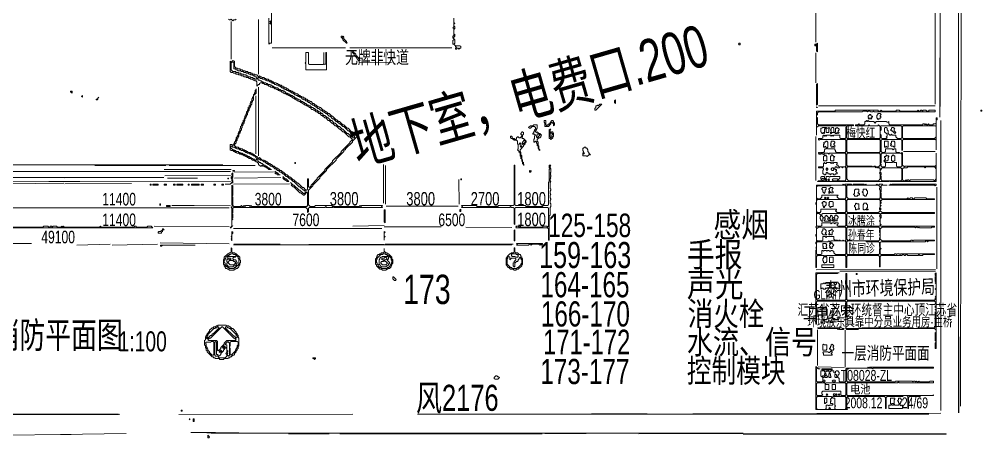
# Model space of a CAD drawing. Extents: x 10 to 1972, y 10 to 1395.
# Drawn here: x 853 to 1972, y 11 to 498 of the extents above; entities that cross this region are included whole.
import ezdxf

# ---------------------------------------------------------------- set-up
doc = ezdxf.new("R2010")
doc.units = 0
for name, color, linetype, lineweight in [('OCR_TEXT', 6, 'Continuous', 0), ('TRACE_CURVE', 6, 'Continuous', 0), ('TRACE_STRAIGHT', 5, 'Continuous', 0), ('TRACE_TEXT_SYMBOL', 6, 'Continuous', 0)]:
    doc.layers.add(name, color=color, linetype=linetype, lineweight=lineweight)
doc.styles.add('wqy-unicode', font='wqy-unicode.lff')

msp = doc.modelspace()

# ---------------------------------------------------------------- linework, layer by layer
at = {"layer": 'TRACE_CURVE', "color": 6}
for points in [[(1101, 450), (1099, 448), (1098, 449), (1098, 437), (1099, 436), (1101, 436), (1102, 435), (1104, 435), (1105, 434), (1107, 434), (1108, 433), (1110, 433), (1111, 432), (1113, 432), (1114, 431), (1116, 431), (1117, 430), (1119, 430), (1120, 429), (1121, 429), (1122, 428), (1124, 428), (1125, 427), (1126, 427), (1127, 426), (1128, 426), (1129, 425), (1129, 420), (1131, 422), (1132, 422), (1132, 423), (1133, 424), (1135, 424), (1136, 423), (1137, 423), (1138, 422), (1140, 422), (1141, 421), (1142, 421), (1143, 420), (1144, 420), (1145, 419), (1147, 419), (1148, 418), (1149, 418), (1150, 417), (1151, 417), (1152, 416), (1153, 416), (1154, 415), (1155, 415), (1156, 414), (1157, 414), (1158, 413), (1159, 413), (1160, 412), (1161, 412), (1162, 411), (1163, 411), (1164, 410), (1165, 410), (1166, 409), (1167, 409), (1168, 408)], [(1106, 441), (1105, 441), (1103, 443), (1103, 449), (1102, 449), (1101, 450)], [(1182, 407), (1181, 408), (1180, 408), (1179, 409), (1178, 409), (1176, 411), (1175, 411), (1174, 412), (1173, 412), (1172, 413), (1171, 413), (1170, 414), (1169, 414), (1168, 415), (1167, 415), (1165, 417), (1164, 417), (1163, 418), (1162, 418), (1161, 419), (1160, 419), (1159, 420), (1158, 420), (1157, 421), (1156, 421), (1155, 422), (1154, 422), (1153, 423), (1152, 423), (1151, 424), (1149, 424), (1148, 425), (1147, 425), (1146, 426), (1145, 426), (1144, 427), (1143, 427), (1142, 428), (1140, 428), (1139, 429), (1138, 429), (1137, 430), (1135, 430), (1134, 431), (1133, 431), (1132, 432), (1131, 431), (1129, 433), (1127, 433), (1126, 434), (1124, 434), (1123, 435), (1122, 435), (1121, 436), (1119, 436), (1118, 437), (1116, 437), (1115, 438), (1113, 438), (1112, 439), (1110, 439), (1109, 440), (1107, 440), (1106, 441)], [(1130, 429), (1131, 430), (1132, 430), (1133, 429), (1135, 429), (1136, 428), (1138, 428), (1139, 427), (1140, 427), (1141, 426), (1143, 426), (1144, 425), (1145, 425), (1146, 424), (1147, 424), (1148, 423), (1149, 423), (1150, 422), (1151, 422), (1152, 421), (1154, 421), (1155, 420), (1156, 420), (1158, 418), (1159, 418), (1160, 417), (1161, 417), (1162, 416), (1163, 416), (1164, 415), (1165, 415), (1166, 414), (1167, 414), (1168, 413), (1169, 413), (1170, 412), (1171, 412), (1173, 410), (1174, 410), (1175, 409), (1176, 409), (1177, 408), (1178, 408), (1179, 407), (1180, 407), (1182, 405), (1183, 405), (1184, 404), (1185, 404), (1186, 403), (1187, 403), (1189, 401), (1190, 401), (1192, 399), (1193, 399), (1194, 398), (1195, 398), (1197, 396), (1198, 396), (1200, 394), (1201, 394), (1203, 392), (1204, 392), (1206, 390)], [(1170, 409), (1169, 409), (1168, 410), (1167, 410), (1166, 411), (1165, 411), (1164, 412), (1163, 412), (1161, 414), (1160, 414), (1159, 415), (1157, 415), (1156, 416), (1155, 416), (1153, 418), (1151, 418), (1150, 419), (1149, 419), (1148, 420), (1147, 420), (1146, 421), (1145, 421), (1144, 422), (1142, 422), (1141, 423), (1140, 423), (1139, 424), (1137, 424), (1136, 425), (1135, 425), (1134, 426), (1133, 426), (1132, 427), (1131, 427), (1130, 428), (1130, 429)], [(1109, 365), (1109, 366), (1110, 367), (1110, 368), (1111, 369), (1111, 371), (1112, 372), (1112, 374), (1113, 375), (1113, 376), (1114, 377), (1114, 379), (1115, 380), (1115, 382), (1116, 383), (1116, 384), (1117, 385), (1117, 386), (1118, 387), (1118, 389), (1119, 390), (1119, 391), (1120, 392), (1120, 394), (1121, 395), (1121, 396), (1122, 397), (1122, 398), (1123, 399), (1123, 401), (1124, 402), (1124, 403), (1125, 404), (1125, 409), (1128, 412), (1128, 417), (1128, 416), (1127, 415), (1127, 413), (1126, 412), (1126, 411), (1125, 410), (1125, 408), (1124, 407), (1124, 406), (1123, 405), (1123, 403), (1122, 402), (1122, 401), (1121, 400), (1121, 398), (1120, 397), (1120, 396), (1119, 395), (1119, 393), (1118, 392), (1118, 391), (1117, 390), (1117, 388), (1116, 387), (1116, 386), (1115, 385), (1115, 383), (1114, 382)], [(1168, 408), (1169, 408), (1171, 406), (1172, 406), (1173, 405), (1174, 405), (1176, 403), (1177, 403), (1178, 402), (1179, 402), (1180, 401), (1181, 401), (1183, 399), (1184, 399), (1185, 398), (1186, 398), (1187, 397), (1188, 397), (1190, 395), (1191, 395), (1193, 393), (1194, 393), (1195, 392), (1196, 392), (1198, 390), (1199, 390), (1201, 388), (1202, 388), (1204, 386), (1205, 386), (1208, 383), (1209, 383), (1212, 380), (1213, 380), (1216, 377), (1217, 377), (1220, 374), (1221, 374), (1225, 370), (1226, 370), (1229, 367), (1230, 367), (1236, 361), (1237, 361), (1240, 358), (1237, 355), (1237, 354), (1227, 344), (1227, 343), (1217, 333), (1217, 332), (1208, 323), (1208, 322), (1199, 313), (1199, 312), (1192, 305), (1192, 304), (1190, 302), (1189, 303), (1189, 312), (1188, 312), (1188, 300), (1187, 299), (1186, 299)], [(1206, 390), (1207, 390), (1209, 388), (1210, 388), (1213, 385), (1214, 385), (1217, 382), (1218, 382), (1221, 379), (1222, 379), (1225, 376), (1226, 376), (1229, 373), (1230, 373), (1235, 368), (1236, 368), (1243, 361), (1242, 360), (1241, 360), (1240, 361), (1239, 361), (1235, 365), (1234, 365), (1229, 370), (1228, 370), (1225, 373), (1224, 373), (1220, 377), (1219, 377), (1216, 380), (1215, 380), (1212, 383), (1211, 383), (1208, 386), (1207, 386), (1205, 388), (1204, 388), (1202, 390), (1201, 390), (1199, 392), (1198, 392), (1196, 394), (1195, 394), (1194, 395), (1193, 395), (1191, 397), (1190, 397), (1189, 398), (1188, 398), (1186, 400), (1185, 400), (1184, 401), (1183, 401), (1182, 402), (1181, 402), (1179, 404), (1178, 404), (1177, 405), (1176, 405), (1175, 406), (1174, 406), (1172, 408), (1171, 408), (1170, 409)], [(1251, 281), (1250, 280), (1249, 281), (1248, 280), (1217, 280), (1216, 281), (1197, 281), (1196, 280), (1191, 280), (1189, 282), (1189, 299), (1194, 304), (1194, 305), (1202, 313), (1202, 314), (1210, 322), (1210, 323), (1221, 334), (1221, 335), (1230, 344), (1230, 345), (1231, 346), (1232, 346), (1232, 347), (1240, 355), (1240, 356), (1245, 361), (1245, 362), (1240, 367), (1239, 367), (1235, 371), (1234, 371), (1230, 375), (1229, 375), (1225, 379), (1224, 379), (1222, 381), (1221, 381), (1217, 385), (1216, 385), (1213, 388), (1212, 388), (1210, 390), (1209, 390), (1207, 392), (1206, 392), (1203, 395), (1202, 395), (1201, 396), (1200, 396), (1198, 398), (1197, 398), (1195, 400), (1194, 400), (1192, 402), (1191, 402), (1190, 403), (1189, 403), (1187, 405), (1186, 405), (1185, 406), (1184, 406), (1183, 407), (1182, 407)], [(1802, 392), (1801, 391), (1780, 391), (1780, 363), (1780, 372), (1782, 374), (1814, 374), (1815, 373), (1814, 372), (1814, 360), (1813, 359), (1808, 359), (1807, 360), (1807, 363), (1800, 363), (1799, 362), (1798, 363), (1797, 362), (1796, 363), (1792, 363), (1791, 362), (1790, 363), (1789, 362), (1788, 363), (1787, 362), (1787, 360), (1786, 359), (1782, 359), (1782, 358), (1783, 357), (1784, 358), (1813, 358), (1814, 357), (1814, 344), (1813, 343), (1803, 343), (1802, 344), (1802, 345), (1801, 346), (1801, 347), (1793, 347), (1792, 348), (1793, 349), (1793, 355), (1792, 356), (1791, 356), (1790, 355), (1789, 355), (1788, 354), (1789, 353), (1788, 352), (1788, 349), (1789, 349), (1790, 350), (1792, 348), (1791, 347), (1790, 347), (1789, 346), (1789, 344), (1788, 343), (1785, 343), (1784, 342), (1783, 343), (1782, 343)], [(1815, 360), (1815, 373), (1816, 374), (1821, 374), (1822, 375), (1823, 374), (1823, 375), (1782, 375), (1781, 376), (1781, 383), (1780, 384), (1780, 386), (1781, 387), (1781, 389), (1782, 390), (1833, 390), (1834, 391), (1838, 391), (1839, 390), (1840, 391), (1842, 391), (1843, 390), (1845, 390), (1846, 391), (1847, 390), (1918, 390), (1918, 392), (1911, 392), (1910, 391), (1908, 391), (1907, 392), (1904, 392), (1903, 391), (1902, 392), (1901, 392), (1900, 391), (1899, 391), (1898, 392), (1897, 391), (1877, 391), (1876, 392), (1873, 392), (1872, 391), (1856, 391), (1855, 392), (1854, 391), (1852, 391), (1851, 392), (1802, 392)], [(1114, 382), (1114, 381), (1113, 380), (1113, 378), (1112, 377), (1112, 376), (1111, 375), (1111, 374), (1110, 373), (1110, 371), (1109, 370), (1109, 368), (1108, 367), (1108, 366), (1107, 365), (1107, 363), (1106, 362), (1106, 361), (1105, 360), (1105, 358), (1104, 357), (1104, 356), (1103, 355), (1103, 354), (1102, 353), (1102, 352), (1101, 351), (1100, 352), (1098, 352), (1098, 346), (1099, 345), (1101, 345), (1102, 344), (1103, 344), (1104, 343), (1105, 343), (1106, 342), (1108, 342), (1109, 341), (1111, 341), (1112, 340), (1113, 340), (1114, 339), (1115, 339), (1116, 338), (1117, 338), (1118, 337), (1119, 337), (1120, 336), (1122, 336), (1124, 334), (1125, 334), (1126, 333), (1127, 333), (1128, 332), (1129, 332), (1131, 330), (1131, 329), (1133, 327), (1134, 327), (1135, 328), (1136, 327), (1137, 327), (1138, 326)], [(1860, 347), (1860, 344), (1859, 343), (1856, 343), (1855, 344), (1855, 357), (1856, 358), (1878, 358), (1879, 357), (1879, 345), (1880, 346), (1880, 357), (1881, 358), (1918, 358), (1919, 357), (1919, 346), (1919, 380), (1919, 377), (1918, 376), (1916, 376), (1915, 375), (1911, 375), (1910, 376), (1909, 375), (1908, 375), (1907, 376), (1906, 375), (1905, 376), (1904, 376), (1903, 375), (1865, 375), (1864, 376), (1864, 379), (1863, 378), (1862, 378), (1861, 379), (1849, 379), (1849, 378), (1848, 377), (1847, 378), (1847, 379), (1841, 379), (1840, 380), (1839, 379), (1838, 380), (1837, 379), (1836, 379), (1836, 376), (1835, 375), (1830, 375), (1829, 376), (1828, 375), (1825, 375), (1825, 374), (1840, 374), (1841, 375), (1842, 374), (1851, 374), (1852, 375), (1854, 373), (1854, 360), (1853, 359), (1816, 359), (1815, 360)], [(1186, 299), (1183, 302), (1182, 302), (1177, 307), (1176, 307), (1172, 311), (1171, 311), (1168, 314), (1167, 314), (1164, 317), (1163, 317), (1160, 320), (1159, 320), (1157, 322), (1156, 322), (1154, 324), (1153, 324), (1152, 325), (1151, 325), (1149, 327), (1148, 327), (1146, 329), (1145, 329), (1144, 330), (1143, 330), (1141, 332), (1140, 332), (1139, 333), (1138, 333), (1137, 334), (1135, 334), (1132, 337), (1131, 336), (1129, 338), (1128, 338), (1125, 341), (1124, 341), (1123, 342), (1122, 342), (1121, 343), (1119, 343), (1118, 344), (1117, 344), (1116, 345), (1115, 345), (1114, 346), (1113, 346), (1112, 347), (1110, 347), (1109, 348), (1108, 348), (1107, 349), (1105, 349), (1103, 351), (1103, 352), (1105, 354), (1105, 356), (1106, 357), (1106, 359), (1107, 360), (1107, 361), (1108, 362), (1108, 364), (1109, 365)], [(1138, 326), (1139, 326), (1140, 325), (1141, 325), (1143, 323), (1146, 323), (1145, 323), (1143, 325), (1142, 325), (1140, 327), (1139, 327), (1138, 328), (1137, 328), (1135, 330), (1134, 330), (1133, 331), (1132, 331), (1130, 333), (1130, 335), (1131, 336), (1133, 334), (1135, 334), (1137, 332), (1138, 332), (1140, 330), (1141, 330), (1142, 329), (1143, 329), (1145, 327), (1146, 327), (1147, 326), (1148, 326), (1150, 324), (1151, 324), (1153, 322), (1154, 322), (1156, 320), (1157, 320), (1159, 318), (1160, 318), (1163, 315), (1164, 315), (1167, 312), (1168, 312), (1171, 309), (1172, 309), (1178, 303), (1179, 303), (1183, 299), (1184, 299), (1185, 298), (1185, 296), (1184, 295), (1183, 295), (1179, 299), (1178, 299), (1172, 305), (1171, 305), (1168, 308), (1170, 306), (1169, 305), (1171, 303), (1172, 303), (1179, 296)], [(1800, 317), (1801, 317), (1802, 318), (1804, 318), (1804, 319), (1802, 321), (1803, 322), (1803, 323), (1802, 323), (1801, 324), (1801, 325), (1802, 326), (1803, 326), (1804, 325), (1806, 325), (1807, 326), (1809, 326), (1810, 325), (1811, 326), (1813, 326), (1814, 325), (1814, 311), (1813, 310), (1806, 310), (1805, 311), (1807, 313), (1807, 315), (1796, 315), (1795, 314), (1794, 315), (1791, 315), (1791, 313), (1790, 312), (1789, 313), (1789, 315), (1786, 315), (1785, 314), (1785, 312), (1786, 311), (1785, 310), (1782, 310), (1781, 309), (1864, 309), (1865, 310), (1866, 309), (1919, 309), (1919, 342), (1919, 328), (1918, 327), (1883, 327), (1882, 326), (1880, 328), (1880, 342), (1879, 343), (1878, 342), (1877, 342), (1876, 343), (1873, 343), (1872, 344), (1872, 347), (1870, 347), (1869, 346), (1868, 347), (1860, 347)], [(1782, 343), (1782, 342), (1783, 341), (1785, 341), (1786, 342), (1787, 341), (1788, 341), (1789, 340), (1789, 339), (1788, 338), (1788, 333), (1792, 333), (1792, 338), (1791, 339), (1791, 340), (1790, 339), (1788, 341), (1789, 342), (1793, 342), (1794, 341), (1795, 342), (1813, 342), (1814, 341), (1814, 327), (1813, 326), (1806, 326), (1805, 327), (1805, 328), (1804, 328), (1803, 329), (1804, 330), (1804, 331), (1800, 331), (1799, 330), (1798, 331), (1797, 330), (1796, 331), (1792, 331), (1791, 330), (1790, 330), (1789, 331), (1788, 330), (1788, 327), (1787, 326), (1782, 326), (1782, 325), (1787, 325), (1788, 324), (1788, 323), (1787, 322), (1787, 318), (1788, 318), (1789, 317), (1790, 317), (1791, 318), (1791, 319), (1792, 320), (1793, 319), (1793, 318), (1795, 318), (1796, 317), (1797, 318), (1799, 318), (1800, 317)], [(1428, 328), (1428, 282), (1427, 281), (1410, 281), (1409, 280), (1385, 280), (1384, 281), (1367, 281), (1368, 280), (1367, 279), (1423, 279), (1424, 280), (1425, 279), (1427, 279), (1428, 278), (1428, 260), (1429, 259), (1429, 278), (1430, 279), (1467, 279), (1468, 278), (1468, 257), (1467, 256), (1466, 257), (1462, 257), (1461, 256), (1436, 256), (1435, 257), (1434, 256), (1433, 257), (1430, 257), (1431, 256), (1430, 255), (1467, 255), (1468, 254), (1468, 241), (1469, 241), (1469, 269), (1470, 270), (1470, 279), (1471, 280), (1471, 283), (1470, 284), (1470, 287), (1471, 288), (1471, 289), (1470, 290), (1470, 293), (1471, 294), (1470, 295), (1470, 298), (1471, 299), (1471, 300), (1470, 301), (1470, 308), (1471, 309), (1470, 310), (1470, 312), (1471, 313), (1470, 314), (1471, 315), (1471, 316), (1470, 317), (1471, 318)], [(1471, 318), (1470, 319), (1471, 320), (1471, 324), (1470, 325), (1470, 327), (1471, 328), (1469, 328), (1469, 325), (1470, 324), (1469, 323), (1469, 309), (1468, 308), (1468, 282), (1467, 281), (1462, 281), (1461, 280), (1442, 280), (1441, 281), (1430, 281), (1429, 282), (1429, 328), (1428, 328)], [(1179, 296), (1180, 296), (1183, 293), (1184, 293), (1186, 295), (1186, 296), (1187, 297), (1188, 296), (1188, 281), (1187, 280), (1123, 280), (1122, 281), (1121, 280), (1120, 281), (1116, 281), (1115, 280), (1114, 281), (1113, 280), (1112, 280), (1111, 281), (1110, 280), (1102, 280), (1101, 281), (1101, 291), (1100, 292), (1101, 293), (1101, 304), (1100, 305), (1100, 282), (1101, 281), (1099, 279), (1100, 278), (1100, 257), (1098, 255), (1099, 255), (1099, 256), (1100, 257), (1101, 257), (1100, 258), (1100, 264), (1101, 265), (1100, 266), (1101, 267), (1101, 271), (1100, 272), (1101, 273), (1101, 278), (1102, 279), (1186, 279), (1188, 277), (1188, 273), (1189, 274), (1189, 278), (1190, 279), (1208, 279), (1209, 280), (1210, 279), (1217, 279), (1218, 280), (1219, 279), (1275, 279), (1274, 280), (1275, 281), (1251, 281)], [(1811, 306), (1810, 305), (1780, 305), (1780, 285), (1779, 284), (1779, 283), (1780, 282), (1780, 257), (1779, 256), (1780, 255), (1780, 248), (1779, 247), (1779, 246), (1780, 245), (1780, 239), (1779, 238), (1779, 237), (1780, 236), (1780, 233), (1779, 232), (1780, 231), (1780, 230), (1779, 229), (1779, 209), (1780, 209), (1780, 222), (1781, 223), (1788, 223), (1789, 222), (1788, 221), (1788, 220), (1787, 219), (1787, 217), (1788, 216), (1788, 215), (1789, 214), (1790, 215), (1791, 215), (1792, 216), (1792, 221), (1791, 222), (1792, 223), (1813, 223), (1814, 222), (1814, 209), (1815, 209), (1815, 222), (1816, 223), (1852, 223), (1853, 222), (1853, 210), (1854, 210), (1854, 222), (1855, 223), (1879, 223), (1880, 224), (1881, 224), (1882, 223), (1883, 223), (1884, 224), (1885, 224), (1886, 223), (1898, 223), (1899, 224)], [(1854, 278), (1854, 280), (1855, 281), (1854, 282), (1854, 283), (1855, 284), (1855, 285), (1854, 286), (1856, 288), (1917, 288), (1917, 289), (1908, 289), (1907, 290), (1894, 290), (1893, 289), (1892, 289), (1891, 290), (1889, 290), (1888, 289), (1887, 289), (1886, 290), (1885, 289), (1856, 289), (1855, 290), (1855, 295), (1854, 296), (1855, 297), (1855, 304), (1856, 305), (1862, 305), (1857, 305), (1856, 306), (1853, 306), (1852, 305), (1851, 305), (1850, 306), (1849, 305), (1838, 305), (1837, 306), (1836, 305), (1835, 306), (1823, 306), (1822, 305), (1821, 305), (1820, 306), (1813, 306), (1812, 305), (1811, 306)], [(1780, 271), (1781, 272), (1783, 272), (1785, 270), (1785, 269), (1784, 268), (1784, 266), (1785, 265), (1785, 264), (1786, 263), (1787, 263), (1787, 266), (1788, 267), (1789, 267), (1790, 266), (1790, 265), (1789, 264), (1789, 263), (1796, 263), (1797, 264), (1798, 264), (1799, 263), (1801, 263), (1802, 264), (1803, 264), (1804, 263), (1804, 266), (1805, 267), (1805, 268), (1803, 270), (1802, 270), (1801, 269), (1801, 268), (1800, 267), (1799, 267), (1798, 268), (1798, 269), (1797, 270), (1796, 269), (1796, 268), (1795, 267), (1794, 267), (1792, 269), (1792, 270), (1791, 269), (1790, 269), (1790, 268), (1789, 267), (1788, 267), (1786, 269), (1786, 271), (1787, 272), (1813, 272), (1814, 271), (1814, 258), (1813, 257), (1805, 257), (1804, 258), (1804, 259), (1805, 260), (1805, 261), (1802, 261), (1801, 260), (1800, 261)], [(1800, 261), (1798, 261), (1797, 260), (1796, 261), (1786, 261), (1786, 258), (1785, 257), (1781, 257), (1780, 258), (1780, 271)], [(1899, 224), (1900, 223), (1903, 223), (1904, 224), (1917, 224), (1917, 225), (1878, 225), (1877, 224), (1876, 225), (1874, 225), (1873, 224), (1872, 225), (1871, 225), (1870, 224), (1855, 224), (1854, 225), (1854, 230), (1855, 231), (1854, 232), (1854, 238), (1855, 239), (1906, 239), (1907, 240), (1908, 240), (1909, 239), (1910, 240), (1917, 240), (1917, 241), (1893, 241), (1892, 240), (1891, 241), (1890, 241), (1889, 240), (1856, 240), (1854, 242), (1854, 254), (1856, 256), (1894, 256), (1895, 255), (1896, 256), (1897, 256), (1898, 255), (1899, 256), (1900, 255), (1913, 255), (1914, 256), (1917, 256), (1917, 257), (1855, 257), (1854, 258), (1855, 259), (1854, 260), (1854, 266), (1855, 267), (1855, 270), (1854, 271), (1855, 272), (1917, 272), (1917, 273), (1856, 273), (1854, 275), (1854, 276), (1855, 277), (1854, 278)]]:
    msp.add_lwpolyline(points, dxfattribs=at)
for points in [[(1099, 447), (1100, 448), (1101, 448), (1102, 447), (1102, 440), (1104, 440), (1105, 439), (1106, 439), (1107, 438), (1110, 438), (1111, 437), (1113, 437), (1114, 436), (1116, 436), (1117, 435), (1119, 435), (1120, 434), (1121, 434), (1122, 433), (1124, 433), (1125, 432), (1126, 432), (1127, 431), (1128, 431), (1129, 430), (1129, 429), (1128, 428), (1127, 428), (1126, 429), (1125, 429), (1124, 430), (1122, 430), (1121, 431), (1119, 431), (1118, 432), (1117, 432), (1116, 433), (1114, 433), (1113, 434), (1111, 434), (1110, 435), (1108, 435), (1107, 436), (1105, 436), (1104, 437), (1101, 437), (1099, 439)], [(1854, 373), (1855, 374), (1878, 374), (1879, 373), (1879, 360), (1878, 359), (1874, 359), (1872, 361), (1872, 363), (1868, 363), (1867, 364), (1866, 363), (1865, 363), (1863, 365), (1863, 368), (1862, 369), (1862, 371), (1861, 372), (1860, 372), (1859, 371), (1859, 367), (1862, 364), (1862, 362), (1861, 361), (1862, 360), (1861, 359), (1856, 359), (1855, 360), (1855, 363), (1854, 364), (1854, 368), (1855, 369), (1855, 372)], [(1880, 373), (1881, 374), (1918, 374), (1919, 373), (1919, 361), (1917, 359), (1881, 359), (1880, 360)], [(1098, 349), (1099, 350), (1100, 350), (1101, 349), (1103, 349), (1104, 348), (1105, 348), (1106, 347), (1108, 347), (1109, 346), (1110, 346), (1111, 345), (1113, 345), (1114, 344), (1115, 344), (1116, 343), (1117, 343), (1118, 342), (1120, 342), (1121, 341), (1122, 341), (1123, 340), (1124, 340), (1125, 339), (1126, 339), (1129, 336), (1129, 335), (1128, 334), (1127, 334), (1126, 335), (1125, 335), (1124, 336), (1123, 336), (1122, 337), (1121, 337), (1120, 338), (1119, 338), (1118, 339), (1117, 339), (1116, 340), (1115, 340), (1114, 341), (1113, 341), (1112, 342), (1110, 342), (1109, 343), (1108, 343), (1107, 344), (1105, 344), (1104, 345), (1103, 345), (1102, 346), (1101, 346)], [(1815, 357), (1816, 358), (1853, 358), (1854, 357), (1854, 344), (1853, 343), (1816, 343), (1815, 344)], [(1815, 341), (1816, 342), (1853, 342), (1854, 341), (1854, 328), (1852, 326), (1849, 326), (1848, 327), (1847, 327), (1846, 326), (1845, 326), (1844, 327), (1816, 327), (1815, 328)], [(1855, 341), (1856, 342), (1878, 342), (1879, 341), (1879, 327), (1878, 326), (1874, 326), (1873, 327), (1873, 331), (1870, 331), (1869, 332), (1870, 333), (1871, 333), (1871, 339), (1870, 339), (1869, 340), (1867, 338), (1867, 333), (1868, 333), (1869, 332), (1868, 331), (1860, 331), (1859, 332), (1860, 333), (1862, 333), (1863, 334), (1863, 337), (1864, 338), (1864, 339), (1862, 339), (1861, 340), (1861, 339), (1860, 338), (1859, 338), (1859, 337), (1860, 336), (1860, 335), (1858, 333), (1860, 331), (1860, 327), (1859, 326), (1856, 326), (1855, 327), (1855, 329), (1854, 330), (1855, 331)], [(1791, 324), (1792, 325), (1793, 324), (1793, 323), (1792, 322), (1791, 323)], [(1797, 324), (1798, 325), (1799, 325), (1800, 324), (1800, 323), (1799, 322), (1798, 322), (1797, 323)], [(1815, 325), (1816, 326), (1848, 326), (1849, 325), (1850, 326), (1851, 325), (1853, 325), (1854, 324), (1854, 320), (1853, 319), (1854, 318), (1854, 312), (1852, 310), (1817, 310), (1815, 312)], [(1855, 324), (1856, 325), (1878, 325), (1879, 324), (1879, 311), (1878, 310), (1856, 310), (1855, 311), (1855, 315), (1854, 316), (1855, 317), (1855, 319), (1854, 320), (1854, 322), (1855, 323)], [(1885, 325), (1886, 326), (1905, 326), (1906, 325), (1907, 326), (1917, 326), (1919, 324), (1919, 312), (1917, 310), (1916, 311), (1889, 311), (1888, 310), (1887, 311), (1886, 311), (1885, 310), (1884, 311), (1883, 310), (1881, 310), (1880, 311), (1880, 324), (1881, 325)], [(1796, 304), (1797, 305), (1813, 305), (1814, 304), (1814, 290), (1813, 289), (1806, 289), (1804, 291), (1804, 292), (1805, 293), (1786, 293), (1786, 291), (1784, 289), (1781, 289), (1780, 290), (1780, 303), (1781, 304)], [(1786, 312), (1787, 313), (1789, 311), (1788, 310), (1787, 310), (1786, 311)], [(1790, 311), (1791, 312), (1792, 311), (1791, 310)], [(1793, 311), (1794, 312), (1795, 311), (1794, 310)], [(1798, 311), (1799, 312), (1804, 312), (1805, 311), (1804, 310), (1799, 310)], [(1815, 304), (1816, 305), (1852, 305), (1854, 303), (1854, 302), (1853, 301), (1853, 300), (1854, 299), (1854, 290), (1853, 289), (1817, 289), (1815, 291)], [(1780, 287), (1781, 288), (1813, 288), (1814, 287), (1814, 274), (1813, 273), (1804, 273), (1802, 275), (1803, 276), (1803, 277), (1785, 277), (1785, 274), (1784, 273), (1781, 273), (1780, 274)], [(1789, 290), (1790, 291), (1791, 290), (1790, 289)], [(1792, 290), (1793, 291), (1794, 290), (1793, 289)], [(1815, 287), (1816, 288), (1853, 288), (1854, 287), (1854, 279), (1853, 278), (1853, 277), (1854, 276), (1854, 275), (1852, 273), (1816, 273), (1815, 274)], [(1815, 271), (1816, 272), (1853, 272), (1854, 271), (1854, 270), (1853, 269), (1854, 268), (1854, 264), (1853, 263), (1854, 262), (1854, 258), (1853, 257), (1816, 257), (1815, 258)], [(1793, 266), (1794, 267), (1796, 265), (1795, 264), (1794, 264), (1793, 265)], [(1798, 266), (1799, 267), (1800, 267), (1801, 266), (1801, 265), (1800, 264)], [(1782, 256), (1813, 256), (1814, 255), (1814, 241), (1813, 240), (1812, 240), (1811, 241), (1810, 240), (1808, 240), (1807, 241), (1806, 241), (1805, 240), (1804, 241), (1801, 241), (1800, 242), (1800, 245), (1792, 245), (1791, 244), (1790, 245), (1787, 245), (1787, 241), (1786, 240), (1781, 240), (1780, 241), (1780, 254)], [(1815, 255), (1816, 256), (1852, 256), (1853, 255), (1853, 254), (1854, 253), (1853, 252), (1853, 250), (1854, 249), (1854, 248), (1853, 247), (1854, 246), (1854, 244), (1853, 243), (1853, 241), (1852, 240), (1821, 240), (1820, 241), (1818, 241), (1817, 240), (1815, 242)], [(1793, 239), (1794, 240), (1796, 238), (1795, 237), (1796, 236), (1795, 235), (1795, 234), (1796, 233), (1795, 232), (1796, 232), (1797, 231), (1798, 231), (1798, 233), (1800, 235), (1798, 237), (1798, 238), (1797, 237), (1796, 238), (1796, 239), (1797, 240), (1813, 240), (1814, 239), (1814, 225), (1813, 224), (1802, 224), (1800, 226), (1800, 228), (1799, 228), (1798, 229), (1797, 229), (1796, 228), (1795, 228), (1794, 229), (1793, 229), (1792, 228), (1791, 229), (1789, 229), (1788, 228), (1787, 229), (1786, 229), (1786, 225), (1785, 224), (1781, 224), (1780, 225), (1780, 238), (1781, 239)], [(1815, 239), (1816, 240), (1837, 240), (1838, 239), (1852, 239), (1853, 238), (1853, 234), (1854, 233), (1853, 232), (1854, 231), (1853, 230), (1853, 225), (1852, 224), (1816, 224), (1815, 225)], [(1789, 222), (1790, 223), (1791, 222), (1790, 221)], [(1779, 203), (1779, 143), (1780, 143), (1780, 169), (1781, 170), (1813, 170), (1814, 169), (1814, 138), (1815, 137), (1828, 137), (1829, 138), (1917, 138), (1919, 136), (1919, 134), (1918, 133), (1918, 124), (1919, 123), (1919, 122), (1918, 121), (1918, 115), (1919, 115), (1919, 203), (1918, 202), (1918, 200), (1919, 199), (1918, 198), (1918, 193), (1919, 192), (1918, 191), (1919, 190), (1919, 185), (1918, 184), (1919, 183), (1919, 176), (1918, 175), (1919, 174), (1918, 173), (1918, 172), (1917, 171), (1816, 171), (1815, 172), (1815, 202), (1814, 202), (1814, 172), (1813, 171), (1781, 171), (1780, 172), (1780, 201), (1781, 202), (1804, 202), (1805, 203), (1806, 203)], [(1866, 170), (1867, 171), (1868, 170), (1917, 170), (1919, 168), (1918, 167), (1919, 166), (1919, 165), (1918, 164), (1918, 163), (1919, 162), (1919, 161), (1918, 160), (1919, 159), (1919, 158), (1918, 157), (1918, 151), (1919, 150), (1918, 149), (1918, 140), (1917, 139), (1898, 139), (1897, 138), (1893, 138), (1892, 139), (1833, 139), (1832, 138), (1831, 138), (1830, 139), (1829, 138), (1815, 138), (1814, 139), (1814, 151), (1815, 152), (1815, 169), (1816, 170)]]:
    msp.add_lwpolyline(points, close=True, dxfattribs=at)
at = {"layer": 'TRACE_STRAIGHT', "color": 5}
for p, q in [((1923.3, 383.9), (1924.9, 1187.6)), ((1947.3, 47.6), (1949, 1176.4)), ((1779, 892), (1779, 471)), ((1945, 742), (1945, 40)), ((1917.8, 398.9), (1917.9, 647.6)), ((1923.6, 396.4), (1923.6, 605.1)), ((1099.1, 451.4), (1099.1, 495.1)), ((1130.9, 433.9), (1130.9, 497.6)), ((1146.9, 464.6), (1231.9, 464.6)), ((1236.9, 464.6), (1355.6, 464.6)), ((1918, 461), (1918, 433)), ((1779, 423.9), (1779, 458.9)), ((1248.1, 447.3), (1285.6, 447.4)), ((1130.8, 418.9), (1130.9, 338.9)), ((1127.8, 341.4), (1127.9, 408.9)), ((1782, 397), (1918, 397)), ((1924.4, 380.1), (1924.4, 42.6)), ((1778.9, 361.4), (1779, 310.1)), ((1881, 344), (1918, 344)), ((839.4, 328.5), (1089.4, 328.5)), ((940.6, 327.8), (1023.1, 327.5)), ((1026.9, 327.7), (1126.9, 327.8)), ((1276.1, 328.9), (1276.1, 283.9)), ((1278.6, 282.6), (1278.6, 327.6)), ((839.4, 320.8), (1098.1, 320.9)), ((840.6, 313.7), (1020.6, 313.8)), ((905.6, 313.4), (963.1, 313.7)), ((1021, 323), (1099, 323)), ((1021.9, 315.6), (1098.1, 315.9)), ((1103.1, 320), (1148.1, 320.5)), ((1103.1, 312.9), (1156.9, 313.6)), ((839.4, 308.8), (1098.1, 309)), ((839.4, 306.3), (904.4, 307)), ((887, 309), (923, 309)), ((905.6, 306.4), (983.1, 306.9)), ((1025, 313), (1060, 313)), ((1101.9, 305.9), (1166.9, 306.3)), ((1364, 311.4), (1364.1, 282.6)), ((1919.6, 207.6), (1919.6, 302.6)), ((1030, 281), (1056, 281)), ((1045.6, 281), (1098.1, 280.9)), ((1279.4, 280.5), (1363.1, 280.5)), ((839.4, 278.4), (1096.9, 278.4)), ((1240.6, 257), (1276.8, 258)), ((1009.4, 257), (1096.9, 256.8)), ((1101.9, 254.4), (1274.4, 254.4)), ((1276.9, 256.5), (1343.1, 256.4)), ((1371.9, 255.8), (1425.6, 255.7)), ((839, 237), (867, 237)), ((919.4, 235.2), (958.2, 236)), ((960.7, 234.9), (1013.2, 236.1)), ((1016.6, 237.8), (1096.9, 236.6)), ((1101.9, 235.4), (1425.6, 235.6)), ((1102, 236), (1156, 236)), ((1189.4, 235.8), (1276.9, 235.8)), ((1278, 236), (1427, 236)), ((1945.1, 217.6), (1945.2, 40.1)), ((1779.4, 206.5), (1918.1, 206.8)), ((1806.9, 204.6), (1918.1, 204.7)), ((1780.8, 136.4), (1780.9, 95.1)), ((1813, 136), (1813, 93)), ((1781.9, 93.6), (1811.9, 92.7)), ((300.6, 37.2), (968.1, 38.6)), ((728, 38), (968, 38)), ((834.4, 38.1), (969.4, 38.3)), ((1038.1, 37.9), (1240.6, 38.3)), ((1315.6, 38.4), (1910.6, 38.6)), ((1491.9, 38.3), (1924.4, 39.7)), ((1518, 39), (1583, 39)), ((756.9, 13.5), (913.1, 14.6)), ((900.7, 14.9), (976.9, 15.8)), ((1052, 17), (1081, 17)), ((1070.6, 16.9), (1108.1, 16.9)), ((1075.6, 16.4), (1694.4, 16.5)), ((1165.6, 15.7), (1213.1, 15.6)), ((1225.6, 15.7), (1460.6, 15.6)), ((1253, 16), (1306, 16)), ((1464, 16), (1512, 16)), ((1573.1, 15.6), (1930.6, 16)), ((1694.4, 15), (1930.6, 14.9))]:
    msp.add_line(p, q, dxfattribs=at)
at = {"layer": 'TRACE_TEXT_SYMBOL', "color": 6}
for points in [[(1143, 499), (1143, 469), (1144, 470), (1146, 470), (1146, 506)], [(1096, 498), (1097, 497), (1098, 497), (1099, 498), (1101, 496), (1102, 497), (1104, 497), (1105, 498)], [(1358, 499), (1358, 489), (1357, 488), (1358, 487), (1358, 479), (1357, 478), (1357, 476), (1358, 475), (1358, 474), (1357, 473), (1357, 469), (1358, 469), (1360, 467), (1360, 466), (1361, 465), (1360, 464), (1360, 463), (1361, 463), (1362, 464), (1363, 464), (1364, 463), (1365, 464), (1366, 464), (1366, 466), (1365, 467), (1360, 467), (1358, 469), (1359, 470), (1359, 474), (1358, 475), (1358, 477), (1359, 478), (1359, 480), (1358, 481), (1358, 486), (1359, 487), (1359, 489), (1358, 490), (1358, 492), (1359, 493), (1358, 494), (1358, 499)], [(1437, 367), (1437, 366), (1436, 365), (1436, 364), (1437, 363), (1437, 362), (1435, 360), (1434, 360), (1433, 361), (1432, 361), (1431, 360), (1431, 359), (1430, 358), (1429, 358), (1428, 359), (1427, 359), (1426, 360), (1426, 361), (1425, 362), (1424, 362), (1424, 360), (1425, 359), (1426, 359), (1428, 357), (1431, 357), (1432, 356), (1432, 353), (1433, 352), (1433, 347), (1432, 346), (1434, 344), (1434, 343), (1435, 342), (1435, 339), (1436, 338), (1436, 336), (1437, 335), (1437, 333), (1438, 332), (1438, 330), (1439, 329), (1439, 328), (1440, 328), (1439, 329), (1439, 331), (1438, 332), (1438, 334), (1437, 335), (1437, 339), (1436, 340), (1436, 343), (1435, 344), (1435, 346), (1439, 350), (1439, 351), (1441, 353), (1441, 354), (1442, 355), (1442, 356), (1439, 359), (1438, 359), (1437, 360), (1438, 361), (1438, 363)], [(1438, 363), (1439, 364), (1439, 366), (1438, 367), (1437, 367)], [(839, 255), (1008, 255), (1006, 257), (1002, 257), (1001, 256), (989, 256), (988, 257), (987, 257), (986, 256), (948, 256), (947, 257), (946, 256), (905, 256), (904, 257), (903, 256), (902, 257), (901, 256), (897, 256), (896, 257), (892, 257), (891, 256), (890, 257), (889, 257), (888, 256), (887, 256), (886, 257), (881, 257), (880, 256), (838, 256)], [(1779, 94), (1779, 44), (1816, 44), (1815, 45), (1815, 58), (1816, 59), (1859, 59), (1860, 58), (1860, 45), (1861, 45), (1861, 58), (1862, 59), (1880, 59), (1881, 60), (1885, 60), (1886, 59), (1886, 45), (1887, 45), (1887, 58), (1888, 59), (1900, 59), (1901, 60), (1916, 60), (1916, 61), (1915, 60), (1816, 60), (1815, 61), (1815, 74), (1816, 75), (1874, 75), (1875, 76), (1876, 75), (1916, 75), (1916, 77), (1912, 77), (1911, 76), (1900, 76), (1899, 77), (1898, 76), (1897, 76), (1896, 77), (1895, 76), (1894, 77), (1893, 77), (1892, 76), (1891, 77), (1872, 77), (1871, 76), (1816, 76), (1815, 77), (1815, 90), (1816, 91), (1817, 91), (1818, 92), (1844, 92), (1845, 91), (1846, 92), (1916, 92), (1916, 93), (1842, 93), (1841, 92), (1840, 93), (1839, 92), (1815, 92)], [(1815, 92), (1814, 91), (1814, 77), (1813, 76), (1807, 76), (1806, 77), (1806, 80), (1804, 82), (1805, 83), (1805, 84), (1806, 85), (1806, 87), (1805, 88), (1805, 89), (1803, 89), (1802, 88), (1802, 87), (1801, 86), (1800, 87), (1800, 89), (1797, 89), (1795, 87), (1794, 88), (1794, 89), (1793, 89), (1792, 88), (1791, 89), (1791, 88), (1790, 87), (1789, 88), (1789, 89), (1785, 89), (1785, 83), (1787, 81), (1787, 77), (1786, 76), (1781, 76), (1780, 77), (1780, 91), (1781, 92), (1782, 91), (1784, 91), (1782, 91), (1779, 94)]]:
    msp.add_lwpolyline(points, dxfattribs=at)
for points in [[(1144, 495), (1145, 496), (1146, 495), (1145, 494)], [(1144, 493), (1145, 494), (1146, 493), (1145, 492)], [(1227, 478), (1227, 477), (1229, 475), (1229, 474), (1233, 470), (1234, 470), (1233, 471), (1233, 472), (1230, 475), (1230, 476), (1229, 477), (1230, 478), (1229, 477), (1228, 478)], [(1186, 459), (1186, 448), (1185, 447), (1186, 446), (1186, 439), (1210, 439), (1210, 459), (1209, 459), (1209, 446), (1208, 445), (1207, 446), (1207, 459), (1207, 446), (1206, 445), (1190, 445), (1189, 446), (1189, 459)], [(1240, 460), (1240, 459), (1242, 457), (1242, 456), (1245, 453), (1245, 452), (1247, 450), (1247, 449), (1248, 450), (1249, 450), (1247, 452), (1247, 453), (1244, 456), (1244, 457), (1241, 460)], [(1690, 470), (1689, 469), (1690, 468), (1691, 468), (1691, 470)], [(1778, 469), (1779, 469), (1779, 467), (1778, 467)], [(1781, 470), (1780, 469), (1780, 461), (1781, 460)], [(1781, 423), (1780, 422), (1780, 398), (1781, 399)], [(912, 414), (912, 413), (913, 413), (914, 412), (914, 414)], [(926, 409), (925, 408), (926, 407)], [(945, 407), (943, 405), (942, 405), (942, 404), (943, 404), (944, 405), (944, 406)], [(1546, 404), (1545, 403), (1545, 401), (1546, 400)], [(1528, 399), (1526, 397), (1525, 398), (1524, 397), (1523, 397), (1523, 395), (1522, 394), (1522, 392), (1523, 392), (1530, 399)], [(1780, 396), (1780, 395), (1781, 395)], [(1971, 392), (1972, 392), (1972, 391), (1971, 391)], [(1842, 387), (1840, 385), (1840, 384), (1841, 383), (1840, 382), (1844, 382), (1843, 383), (1844, 384), (1845, 384), (1845, 385), (1844, 385), (1843, 386), (1843, 387)], [(1851, 388), (1851, 387), (1850, 386), (1850, 383), (1851, 382), (1851, 381), (1852, 382), (1854, 382), (1854, 383), (1855, 384), (1854, 385), (1854, 386), (1855, 387), (1854, 388)], [(1919, 383), (1920, 383), (1920, 381), (1919, 381)], [(1451, 375), (1450, 374), (1447, 374), (1445, 372), (1446, 371), (1447, 371), (1449, 373), (1452, 373), (1453, 372), (1453, 370), (1452, 369), (1452, 368), (1451, 367), (1451, 366), (1450, 365), (1450, 364), (1452, 364), (1453, 363), (1452, 362), (1452, 359), (1451, 358), (1451, 355), (1452, 355), (1453, 356), (1454, 355), (1454, 354), (1455, 353), (1455, 351), (1456, 350), (1456, 348), (1457, 347), (1457, 346), (1458, 345), (1458, 346), (1457, 347), (1457, 350), (1456, 351), (1456, 355), (1455, 356), (1455, 358), (1457, 360), (1458, 360), (1459, 361), (1459, 362), (1460, 363), (1458, 365), (1457, 365), (1455, 367), (1454, 366), (1453, 367), (1453, 368), (1454, 369), (1454, 370), (1455, 371), (1455, 375)], [(1463, 380), (1463, 378), (1464, 377), (1464, 373), (1468, 373), (1471, 376), (1471, 377), (1472, 378), (1474, 376), (1474, 374), (1475, 375), (1475, 377), (1474, 378), (1474, 379), (1473, 380), (1472, 380), (1471, 379), (1471, 378), (1470, 377), (1469, 377), (1469, 376), (1468, 375), (1467, 375), (1466, 374), (1465, 375), (1465, 380)], [(1470, 370), (1469, 369), (1469, 359), (1470, 359), (1471, 358), (1473, 360), (1473, 361), (1474, 362), (1474, 365), (1473, 366), (1473, 367), (1472, 367), (1471, 366), (1470, 367), (1470, 369), (1471, 370)], [(1787, 372), (1786, 371), (1785, 371), (1785, 367), (1786, 366), (1786, 365), (1787, 365), (1788, 366), (1789, 365), (1789, 370), (1790, 371), (1791, 370), (1791, 366), (1794, 366), (1794, 370), (1795, 371), (1794, 372), (1793, 371), (1792, 371), (1791, 372)], [(1798, 372), (1797, 371), (1797, 370), (1796, 369), (1797, 368), (1797, 367), (1796, 366), (1796, 365), (1797, 365), (1798, 366), (1801, 366), (1802, 365), (1803, 365), (1804, 366), (1805, 365), (1806, 366), (1805, 367), (1805, 368), (1806, 369), (1806, 370), (1804, 372), (1803, 371), (1802, 371), (1802, 367), (1801, 366), (1800, 367), (1800, 371), (1799, 372)], [(1868, 372), (1867, 371), (1867, 370), (1866, 369), (1867, 368), (1868, 368), (1871, 365), (1872, 366), (1870, 368), (1870, 370), (1871, 371), (1870, 371), (1869, 372)], [(1455, 364), (1456, 365), (1458, 363), (1455, 360), (1454, 361), (1454, 362), (1455, 363)], [(1469, 366), (1470, 367), (1471, 366), (1470, 365)], [(1470, 365), (1471, 366), (1473, 364), (1472, 363), (1472, 361), (1471, 360), (1470, 361)], [(1434, 353), (1435, 354), (1436, 353), (1435, 352)], [(1435, 350), (1436, 351), (1437, 350), (1436, 349)], [(1437, 353), (1438, 354), (1439, 353), (1438, 352)], [(1440, 357), (1441, 356), (1441, 355), (1439, 353), (1438, 354), (1438, 355)], [(1510, 349), (1509, 348), (1508, 348), (1508, 345), (1509, 344), (1509, 343), (1508, 342), (1508, 339), (1512, 339), (1513, 338), (1515, 340), (1517, 340), (1515, 342), (1515, 343), (1514, 344), (1514, 346), (1513, 347), (1513, 348), (1512, 348), (1511, 349)], [(1797, 356), (1797, 354), (1796, 353), (1797, 352), (1796, 351), (1797, 350), (1797, 349), (1798, 349), (1799, 350), (1800, 349), (1801, 349), (1801, 351), (1800, 352), (1800, 353), (1801, 354), (1801, 355), (1800, 356)], [(1859, 356), (1859, 349), (1860, 349), (1861, 350), (1862, 349), (1863, 349), (1863, 356)], [(1867, 356), (1867, 354), (1866, 353), (1867, 352), (1866, 351), (1867, 350), (1869, 350), (1870, 349), (1871, 349), (1871, 355), (1870, 356)], [(1508, 342), (1509, 343), (1510, 342), (1509, 341)], [(1797, 340), (1797, 339), (1796, 338), (1796, 334), (1797, 333), (1800, 333), (1800, 337), (1801, 338), (1800, 338), (1798, 340)], [(1173, 331), (1173, 330), (1174, 330), (1174, 331)], [(1101, 319), (1100, 318), (1100, 317), (1101, 316), (1099, 314), (1099, 313), (1100, 312), (1100, 310), (1101, 309), (1098, 306), (1092, 306), (1098, 306), (1099, 307), (1100, 307), (1101, 308), (1101, 310), (1100, 311), (1101, 312), (1100, 313), (1101, 314)], [(1101, 322), (1103, 322), (1103, 321), (1101, 321)], [(1150, 321), (1151, 320), (1150, 319), (1151, 318), (1152, 318), (1153, 317), (1156, 317), (1155, 317), (1153, 319), (1152, 319)], [(1159, 315), (1160, 314), (1159, 313), (1161, 311), (1162, 311), (1164, 309), (1166, 309), (1163, 312), (1162, 312)], [(1446, 322), (1446, 320), (1447, 320), (1448, 321), (1448, 322), (1447, 321)], [(1005, 306), (1006, 306), (1006, 305), (1005, 305)], [(1008, 306), (1014, 306), (1014, 305), (1008, 305)], [(1021, 306), (1024, 306), (1024, 305), (1021, 305)], [(1032, 306), (1034, 306), (1034, 305), (1032, 305)], [(1036, 306), (1043, 306), (1043, 305), (1036, 305)], [(1049, 306), (1050, 306), (1050, 305), (1049, 305)], [(1053, 306), (1062, 306), (1062, 305), (1053, 305)], [(1064, 306), (1067, 306), (1067, 305), (1064, 305)], [(1079, 306), (1081, 306), (1081, 305), (1079, 305)], [(1088, 306), (1090, 306), (1090, 305), (1088, 305)], [(1095, 313), (1096, 313), (1096, 312), (1095, 312)], [(1366, 312), (1367, 312), (1367, 311), (1366, 311)], [(1866, 306), (1865, 305), (1864, 305), (1917, 305), (1918, 304), (1919, 305), (1919, 306), (1868, 306), (1867, 305)], [(1787, 302), (1786, 301), (1786, 300), (1787, 299), (1787, 297), (1789, 295), (1789, 296), (1790, 297), (1790, 299), (1791, 300), (1791, 302)], [(1796, 302), (1795, 301), (1794, 301), (1794, 300), (1795, 299), (1795, 298), (1794, 297), (1794, 295), (1796, 297), (1797, 296), (1799, 296), (1799, 297), (1798, 298), (1798, 300), (1799, 301), (1798, 302)], [(1825, 300), (1824, 299), (1824, 295), (1823, 294), (1824, 293), (1824, 292), (1827, 292), (1828, 293), (1829, 293), (1830, 294), (1830, 295), (1829, 295), (1828, 296), (1829, 297), (1829, 300)], [(1834, 300), (1834, 298), (1833, 297), (1834, 296), (1834, 293), (1835, 293), (1836, 292), (1837, 292), (1838, 293), (1838, 294), (1839, 295), (1839, 298), (1838, 299), (1838, 300)], [(1016, 283), (1016, 281), (1017, 282), (1017, 283)], [(1024, 281), (1028, 281), (1028, 280), (1024, 280)], [(1788, 286), (1786, 284), (1787, 283), (1787, 281), (1788, 280), (1788, 279), (1789, 279), (1789, 280), (1791, 282), (1791, 285), (1790, 285), (1789, 286)], [(1795, 286), (1795, 285), (1794, 284), (1795, 283), (1794, 282), (1794, 281), (1796, 279), (1797, 280), (1799, 280), (1799, 285), (1798, 286)], [(1826, 284), (1825, 283), (1825, 282), (1824, 281), (1824, 280), (1825, 279), (1825, 276), (1826, 276), (1827, 277), (1830, 277), (1829, 278), (1829, 283), (1827, 283)], [(1835, 284), (1835, 283), (1834, 282), (1834, 277), (1835, 276), (1836, 276), (1837, 277), (1838, 276), (1840, 276), (1840, 277), (1839, 277), (1838, 278), (1839, 279), (1839, 282), (1838, 283), (1838, 284)], [(1277, 276), (1277, 262), (1278, 261), (1278, 276)], [(1366, 277), (1365, 276), (1365, 274), (1366, 274)], [(1019, 254), (1019, 253), (1017, 251), (1015, 251), (1014, 250), (1014, 249), (1018, 249), (1018, 250), (1019, 251), (1019, 252), (1020, 253), (1021, 253), (1020, 254)], [(1100, 251), (1100, 246), (1099, 245), (1100, 244), (1100, 243), (1099, 242), (1100, 241), (1100, 240), (1100, 248), (1101, 249), (1101, 250)], [(1277, 251), (1277, 241), (1277, 244), (1278, 245), (1277, 246), (1277, 249), (1278, 250)], [(1429, 253), (1428, 252), (1428, 240), (1429, 240)], [(1787, 254), (1787, 252), (1786, 251), (1786, 249), (1787, 248), (1787, 247), (1792, 247), (1790, 249), (1791, 250), (1791, 252), (1789, 254)], [(1798, 254), (1796, 252), (1794, 252), (1794, 251), (1795, 250), (1795, 249), (1794, 248), (1794, 247), (1795, 247), (1796, 248), (1797, 247), (1798, 247), (1798, 250), (1799, 251), (1799, 252), (1798, 253)], [(1431, 237), (1432, 236), (1431, 235), (1445, 235), (1446, 236), (1447, 236), (1448, 235), (1449, 236), (1457, 236), (1458, 235), (1459, 236), (1460, 235), (1461, 236), (1461, 237)], [(1787, 237), (1787, 234), (1788, 233), (1787, 232), (1788, 231), (1792, 231), (1792, 232), (1791, 233), (1791, 234), (1792, 235), (1791, 236), (1791, 237)], [(1017, 235), (1017, 234), (1018, 234), (1019, 235), (1057, 235)], [(1099, 232), (1099, 227), (1098, 226), (1097, 226), (1096, 225), (1095, 225), (1091, 221), (1091, 219), (1090, 218), (1090, 213), (1091, 212), (1091, 211), (1092, 210), (1092, 209), (1093, 208), (1094, 208), (1095, 207), (1096, 207), (1097, 206), (1102, 206), (1103, 207), (1104, 207), (1105, 208), (1106, 208), (1108, 210), (1108, 211), (1109, 212), (1109, 214), (1110, 215), (1110, 217), (1109, 218), (1109, 221), (1105, 225), (1104, 225), (1103, 226), (1101, 226), (1100, 227), (1100, 231)], [(1098, 224), (1099, 225), (1101, 225), (1102, 224), (1104, 224), (1105, 223), (1104, 222), (1097, 222), (1096, 223), (1097, 224)], [(1277, 231), (1277, 227), (1276, 226), (1274, 226), (1273, 225), (1272, 225), (1271, 224), (1270, 224), (1269, 223), (1269, 222), (1268, 221), (1268, 220), (1267, 219), (1267, 213), (1268, 212), (1268, 211), (1272, 207), (1274, 207), (1275, 206), (1279, 206), (1280, 207), (1281, 207), (1282, 208), (1283, 208), (1285, 210), (1285, 211), (1286, 212), (1286, 213), (1287, 214), (1287, 218), (1286, 219), (1286, 221), (1282, 225), (1281, 225), (1280, 226), (1279, 226), (1277, 228)], [(1275, 224), (1276, 225), (1278, 225), (1279, 224), (1280, 224), (1281, 223), (1280, 222), (1275, 222), (1274, 221), (1273, 221), (1272, 220), (1272, 219), (1271, 218), (1271, 213), (1270, 212), (1269, 213), (1269, 214), (1268, 215), (1268, 218), (1269, 219), (1269, 220), (1273, 224)], [(1428, 232), (1428, 227), (1427, 226), (1425, 226), (1424, 225), (1423, 225), (1420, 222), (1420, 221), (1419, 220), (1419, 212), (1421, 210), (1421, 209), (1422, 209), (1424, 207), (1427, 207), (1428, 206), (1430, 206), (1431, 207), (1433, 207), (1437, 211), (1437, 212), (1438, 213), (1438, 219), (1437, 220), (1437, 221), (1436, 222), (1436, 223), (1435, 224), (1434, 224), (1432, 226), (1430, 226), (1429, 227), (1429, 232)], [(1425, 224), (1426, 225), (1430, 225), (1431, 224), (1432, 224), (1433, 223), (1433, 222), (1432, 221), (1430, 221), (1429, 222), (1426, 222), (1425, 223)], [(1093, 221), (1094, 222), (1095, 221), (1095, 219), (1094, 218), (1094, 216), (1095, 215), (1094, 214), (1094, 212), (1093, 211), (1092, 212), (1092, 214), (1091, 215), (1091, 217), (1092, 218), (1092, 219), (1093, 220)], [(1094, 222), (1095, 223), (1096, 222), (1095, 221)], [(1097, 217), (1101, 217), (1102, 216), (1103, 216), (1104, 215), (1104, 214), (1102, 212), (1098, 212), (1095, 215)], [(1096, 219), (1097, 220), (1098, 220), (1099, 219), (1098, 218), (1097, 218)], [(1104, 222), (1105, 223), (1107, 221), (1107, 220), (1108, 219), (1108, 213), (1106, 211), (1105, 212), (1105, 213), (1106, 214), (1106, 215), (1105, 216), (1105, 217), (1104, 218), (1102, 218), (1101, 219), (1101, 220), (1102, 221), (1104, 221)], [(1270, 212), (1271, 213), (1274, 210), (1273, 209), (1272, 209), (1270, 211)], [(1282, 221), (1283, 222), (1285, 220), (1285, 218), (1286, 217), (1286, 215), (1285, 214), (1285, 213), (1284, 212), (1284, 211), (1282, 209), (1281, 209), (1280, 208), (1274, 208), (1273, 209), (1274, 210), (1279, 210), (1280, 211), (1281, 211), (1282, 212), (1282, 213), (1283, 214), (1283, 215), (1281, 217), (1281, 218), (1282, 219)], [(1276, 216), (1277, 217), (1278, 216), (1279, 216), (1281, 214), (1279, 212), (1275, 212), (1273, 214), (1273, 215), (1274, 216)], [(1277, 220), (1278, 221), (1279, 221), (1280, 220), (1280, 219), (1279, 218), (1275, 218), (1274, 219), (1275, 220)], [(1281, 222), (1282, 223), (1283, 222), (1282, 221)], [(1421, 221), (1422, 222), (1423, 221), (1423, 218), (1425, 220), (1429, 220), (1430, 219), (1430, 218), (1428, 216), (1428, 215), (1427, 214), (1427, 211), (1428, 210), (1429, 210), (1429, 214), (1431, 216), (1432, 216), (1433, 217), (1433, 218), (1434, 219), (1434, 220), (1435, 221), (1436, 220), (1436, 219), (1437, 218), (1437, 214), (1436, 213), (1436, 212), (1433, 209), (1432, 209), (1431, 208), (1426, 208), (1425, 209), (1424, 209), (1420, 213), (1420, 219), (1421, 220)], [(1795, 221), (1795, 215), (1799, 215), (1799, 221)], [(1093, 211), (1094, 212), (1095, 211), (1094, 210)], [(1094, 210), (1095, 211), (1096, 210), (1095, 209)], [(1101, 210), (1102, 211), (1104, 211), (1105, 210), (1104, 209), (1103, 209), (1102, 208), (1097, 208), (1096, 209), (1097, 210)], [(1104, 211), (1105, 212), (1106, 211), (1105, 210)], [(1786, 212), (1786, 209), (1800, 209), (1800, 212)], [(1826, 202), (1827, 202), (1827, 201), (1826, 201)], [(1287, 198), (1287, 196), (1289, 194), (1290, 194), (1291, 195), (1288, 198)], [(1798, 192), (1797, 191), (1797, 190), (1796, 189), (1795, 190), (1795, 191), (1791, 191), (1790, 190), (1789, 191), (1788, 191), (1787, 190), (1785, 190), (1785, 184), (1786, 185), (1787, 185), (1788, 184), (1790, 184), (1791, 185), (1796, 185), (1797, 186), (1799, 184), (1799, 185), (1801, 187), (1802, 186), (1802, 185), (1803, 184), (1804, 185), (1807, 185), (1807, 186), (1806, 187), (1806, 189), (1807, 190), (1806, 190), (1805, 191), (1805, 192), (1803, 192), (1803, 190), (1802, 189), (1800, 191), (1800, 192)], [(1795, 188), (1796, 189), (1797, 188), (1797, 187), (1796, 186), (1795, 187)], [(1792, 176), (1793, 176), (1793, 175), (1792, 175)], [(1785, 146), (1787, 146), (1787, 145), (1785, 145)], [(1788, 146), (1791, 146), (1792, 145), (1793, 146), (1795, 146), (1796, 145), (1798, 145), (1799, 146), (1803, 146)], [(1084, 142), (1083, 141), (1082, 141), (1081, 140), (1079, 140), (1078, 139), (1077, 139), (1074, 136), (1074, 135), (1071, 132), (1071, 131), (1070, 130), (1070, 129), (1069, 128), (1069, 125), (1068, 124), (1068, 119), (1069, 118), (1069, 116), (1070, 115), (1070, 113), (1071, 112), (1071, 111), (1077, 105), (1078, 105), (1079, 104), (1080, 104), (1081, 103), (1085, 103), (1086, 102), (1090, 102), (1091, 103), (1095, 103), (1096, 104), (1097, 104), (1098, 105), (1099, 105), (1101, 107), (1102, 107), (1103, 108), (1103, 109), (1105, 111), (1105, 112), (1106, 113), (1106, 114), (1107, 115), (1107, 117), (1108, 118), (1108, 127), (1107, 128), (1107, 130), (1106, 131), (1106, 132), (1105, 133), (1105, 134), (1101, 138), (1100, 138), (1098, 140), (1097, 140), (1096, 141), (1094, 141), (1093, 142)], [(1082, 139), (1083, 140), (1084, 140), (1085, 139), (1078, 132), (1077, 132), (1077, 131), (1076, 130), (1075, 130), (1072, 127), (1071, 128), (1071, 129), (1072, 130), (1072, 131), (1079, 138), (1080, 138), (1081, 139)], [(1088, 140), (1089, 140), (1102, 127), (1103, 127), (1105, 125), (1104, 124), (1094, 124), (1091, 121), (1091, 120), (1087, 116), (1087, 115), (1084, 112), (1083, 113), (1083, 123), (1082, 124), (1073, 124), (1072, 125), (1074, 127), (1075, 127)], [(1092, 139), (1093, 140), (1094, 140), (1095, 139), (1096, 139), (1097, 138), (1098, 138), (1105, 131), (1105, 130), (1106, 129), (1106, 128), (1105, 127), (1103, 129), (1102, 129)], [(1781, 139), (1782, 138), (1804, 138), (1805, 137), (1806, 138), (1807, 137), (1811, 137), (1812, 138), (1810, 138), (1809, 139)], [(1070, 127), (1071, 128), (1072, 127), (1071, 126)], [(1075, 122), (1076, 123), (1078, 123), (1079, 122), (1079, 108), (1078, 107), (1077, 107), (1074, 110), (1074, 111), (1072, 113), (1072, 114), (1071, 115), (1071, 116), (1070, 117), (1070, 120), (1069, 121), (1070, 122)], [(1080, 122), (1081, 123), (1082, 122), (1082, 108), (1083, 108), (1084, 107), (1083, 106), (1081, 106), (1080, 107)], [(1093, 116), (1094, 115), (1094, 110), (1093, 109), (1094, 108), (1094, 106), (1092, 104), (1085, 104), (1084, 105), (1087, 108), (1087, 109), (1090, 112), (1090, 113)], [(1085, 111), (1086, 112), (1087, 111), (1086, 110)], [(1086, 112), (1087, 113), (1088, 112), (1087, 111)], [(1089, 116), (1090, 117), (1091, 116), (1090, 115)], [(1090, 117), (1091, 118), (1092, 117), (1091, 116)], [(1095, 123), (1097, 121), (1097, 107), (1096, 106), (1094, 108), (1095, 109), (1094, 110), (1095, 111), (1095, 112), (1094, 113), (1094, 119), (1093, 119), (1092, 120)], [(1098, 122), (1099, 123), (1106, 123), (1107, 122), (1107, 119), (1106, 118), (1106, 116), (1105, 115), (1105, 114), (1104, 113), (1104, 112), (1099, 107), (1098, 108), (1098, 115), (1097, 116), (1097, 117), (1098, 118)], [(1798, 120), (1797, 119), (1797, 118), (1796, 117), (1796, 116), (1795, 115), (1795, 114), (1796, 114), (1797, 113), (1797, 112), (1795, 110), (1794, 110), (1793, 111), (1788, 111), (1787, 110), (1788, 109), (1788, 107), (1798, 107), (1798, 108), (1797, 109), (1798, 110), (1798, 111), (1797, 112), (1798, 113), (1799, 113), (1800, 114), (1800, 115), (1799, 116), (1799, 117), (1800, 118)], [(1788, 120), (1787, 119), (1787, 113), (1791, 113), (1792, 114), (1792, 119), (1789, 119)], [(1194, 104), (1194, 103), (1195, 103), (1196, 102), (1197, 103), (1197, 104)], [(1786, 91), (1798, 91), (1798, 90), (1786, 90)], [(1407, 83), (1405, 81), (1405, 80), (1406, 79), (1409, 79), (1411, 81), (1410, 82), (1409, 82), (1408, 83)], [(1786, 82), (1787, 83), (1788, 83), (1789, 82), (1788, 81), (1787, 81)], [(1789, 85), (1790, 86), (1791, 85), (1791, 84), (1790, 83), (1789, 84)], [(1789, 82), (1790, 83), (1792, 83), (1793, 82), (1792, 81), (1790, 81)], [(1794, 85), (1795, 86), (1796, 85), (1796, 83), (1797, 82), (1796, 81), (1795, 81), (1794, 82)], [(1801, 84), (1802, 85), (1803, 84), (1803, 83), (1804, 82), (1803, 81), (1802, 81), (1801, 82)], [(1780, 74), (1781, 75), (1789, 75), (1790, 74), (1790, 67), (1794, 67), (1794, 73), (1791, 73), (1790, 74), (1791, 75), (1813, 75), (1814, 74), (1814, 61), (1813, 60), (1809, 60), (1808, 61), (1808, 65), (1787, 65), (1786, 64), (1786, 62), (1787, 61), (1786, 60), (1781, 60), (1780, 61)], [(1787, 77), (1788, 78), (1789, 78), (1790, 77), (1789, 76), (1788, 76)], [(1798, 77), (1799, 78), (1801, 78), (1802, 77), (1801, 76), (1799, 76)], [(1798, 73), (1798, 67), (1802, 67), (1802, 73)], [(1780, 58), (1781, 59), (1797, 59), (1798, 58), (1796, 56), (1796, 55), (1797, 54), (1796, 53), (1796, 51), (1798, 51), (1799, 50), (1798, 49), (1795, 49), (1794, 48), (1793, 49), (1791, 49), (1791, 45), (1790, 44), (1781, 44), (1780, 45)], [(1789, 57), (1789, 51), (1790, 51), (1791, 52), (1792, 52), (1792, 57)], [(1791, 61), (1792, 62), (1793, 61), (1792, 60)], [(1798, 58), (1799, 59), (1813, 59), (1814, 58), (1814, 45), (1813, 44), (1802, 44), (1801, 45), (1801, 47), (1802, 48), (1801, 49), (1801, 57), (1799, 57)], [(1799, 61), (1800, 62), (1801, 62), (1802, 61), (1801, 60), (1800, 60)], [(1802, 61), (1803, 62), (1804, 61), (1803, 60)], [(1805, 61), (1806, 62), (1807, 61), (1806, 60)], [(1866, 57), (1866, 51), (1867, 50), (1866, 49), (1864, 49), (1864, 45), (1880, 45), (1880, 49), (1879, 49), (1878, 48), (1877, 49), (1877, 51), (1878, 52), (1878, 53), (1879, 54), (1879, 55), (1878, 56), (1878, 57), (1875, 57), (1875, 55), (1874, 54), (1875, 53), (1875, 52), (1876, 51), (1876, 50), (1875, 49), (1871, 49), (1870, 50), (1870, 55), (1871, 56), (1871, 57)], [(1794, 45), (1795, 46), (1796, 45), (1795, 44)], [(1867, 50), (1868, 51), (1869, 51), (1870, 50), (1869, 49), (1868, 49)], [(1041, 43), (1042, 43), (1042, 42), (1041, 42)], [(1050, 33), (1051, 32), (1051, 33)], [(1055, 33), (1056, 33), (1056, 30), (1055, 30)], [(1072, 14), (1072, 11), (1073, 11), (1074, 12)]]:
    msp.add_lwpolyline(points, close=True, dxfattribs=at)

# ---------------------------------------------------------------- texts
at = {"layer": 'OCR_TEXT', "color": 6, "style": 'wqy-unicode', "width": 0.72}
for s, height, rotation, p in [('地下室，电费口.200', 48.999, 16.1164, (1246.3, 326.6)), ('泰州市环境保护局', 16.4, 1.5174, (1789, 175.4))]:
    msp.add_text(s, height=height, rotation=rotation, dxfattribs=at).set_placement(p)
at = {"layer": 'OCR_TEXT', "color": 6, "style": 'wqy-unicode'}
for s, height, width, p in [('无牌非快道', 15.09, 0.72, (1231.6, 446)), ('梅快红', 11.12, 0.72, (1814.5, 360.4)), ('11400', 14.64, 0.72, (949.1, 281.2)), ('3800', 14.64, 0.72, (1126.4, 281.2)), ('3800', 15.62, 0.72, (1213.7, 281.2)), ('3800', 15.62, 0.72, (1302.7, 281.2)), ('2700', 15.62, 0.72, (1377.6, 281.2)), ('1800', 15.62, 0.72, (1431.7, 281.2)), ('11400', 14.64, 0.72, (949.1, 257.2)), ('7600', 14.64, 0.72, (1170.3, 257.2)), ('6500', 14.64, 0.72, (1340, 257.2)), ('1800', 15.62, 0.72, (1431.7, 257.2)), ('125-158', 27.33, 0.72, (1467.7, 244.4)), ('感烟', 28.47, 0.829916, (1660, 244.6)), ('冰腾涂', 10.28, 0.72, (1816.5, 258.3)), ('49100', 14.64, 0.72, (878.2, 237.2)), ('孙春年', 10.19, 0.72, (1816.4, 242.3)), ('159-163', 30.29, 0.72, (1457.3, 208.4)), ('手报', 28.35, 0.838121, (1629, 209.9)), ('陈同诊', 10.24, 0.72, (1816.7, 226.4)), ('164-165', 29.32, 0.72, (1458.7, 174.4)), ('声光', 29.13, 0.829968, (1629, 175)), ('173', 34.2, 0.724946, (1299, 166.5)), ('GLINIT', 10.75, 0.72, (1776.5, 172.1)), ('166-170', 29.28, 0.72, (1459.3, 140.4)), ('消火栓', 27.68, 0.786438, (1630, 141.5)), ('汇苏省苏中环统督主中心顶江苏省', 12.598, 0.72, (1757.8, 153.7)), ('工电必参', 15.03, 0.72, (1764.3, 149)), ('一层消防平面图', 30.57, 0.72, (762.7, 115.3)), ('环境放东具靠中分员业务用房-主桥', 10.928, 0.72, (1769.2, 140.6)), ('1:100', 23.28, 0.72, (968.1, 111.5)), ('171-172', 28.71, 0.72, (1461.8, 108)), ('水流、信号', 27.76, 0.800939, (1629, 108.5)), ('一层消防平面面', 14.9, 0.72, (1809, 102.1)), ('173-177', 29.32, 0.72, (1458.6, 73.4)), ('控制模块', 27.13, 0.775665, (1629, 75.4)), ('T08028-ZL', 12.69, 0.72, (1808, 77.2)), ('风2176', 30.31, 0.73069, (1314, 42.3)), ('电池', 10.37, 0.829005, (1819, 62.3)), ('2008.12', 12.59, 0.72, (1812.6, 45.3)), ('24/69', 12.7, 0.72, (1879, 45.2))]:
    msp.add_text(s, height=height, dxfattribs=dict(at, width=width)).set_placement(p)

doc.saveas('drawing.dxf')
